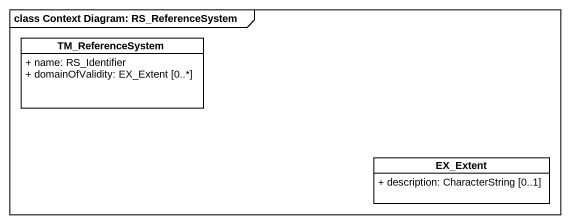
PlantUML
@startuml
mainframe class Context Diagram: RS_ReferenceSystem
hide circle
hide empty members
skinparam classAttributeIconSize 0
class TM_ReferenceSystem {
  + name: RS_Identifier
  + domainOfValidity: EX_Extent [0..*]
}
class EX_Extent {
  + description: CharacterString [0..1]
}
@enduml
